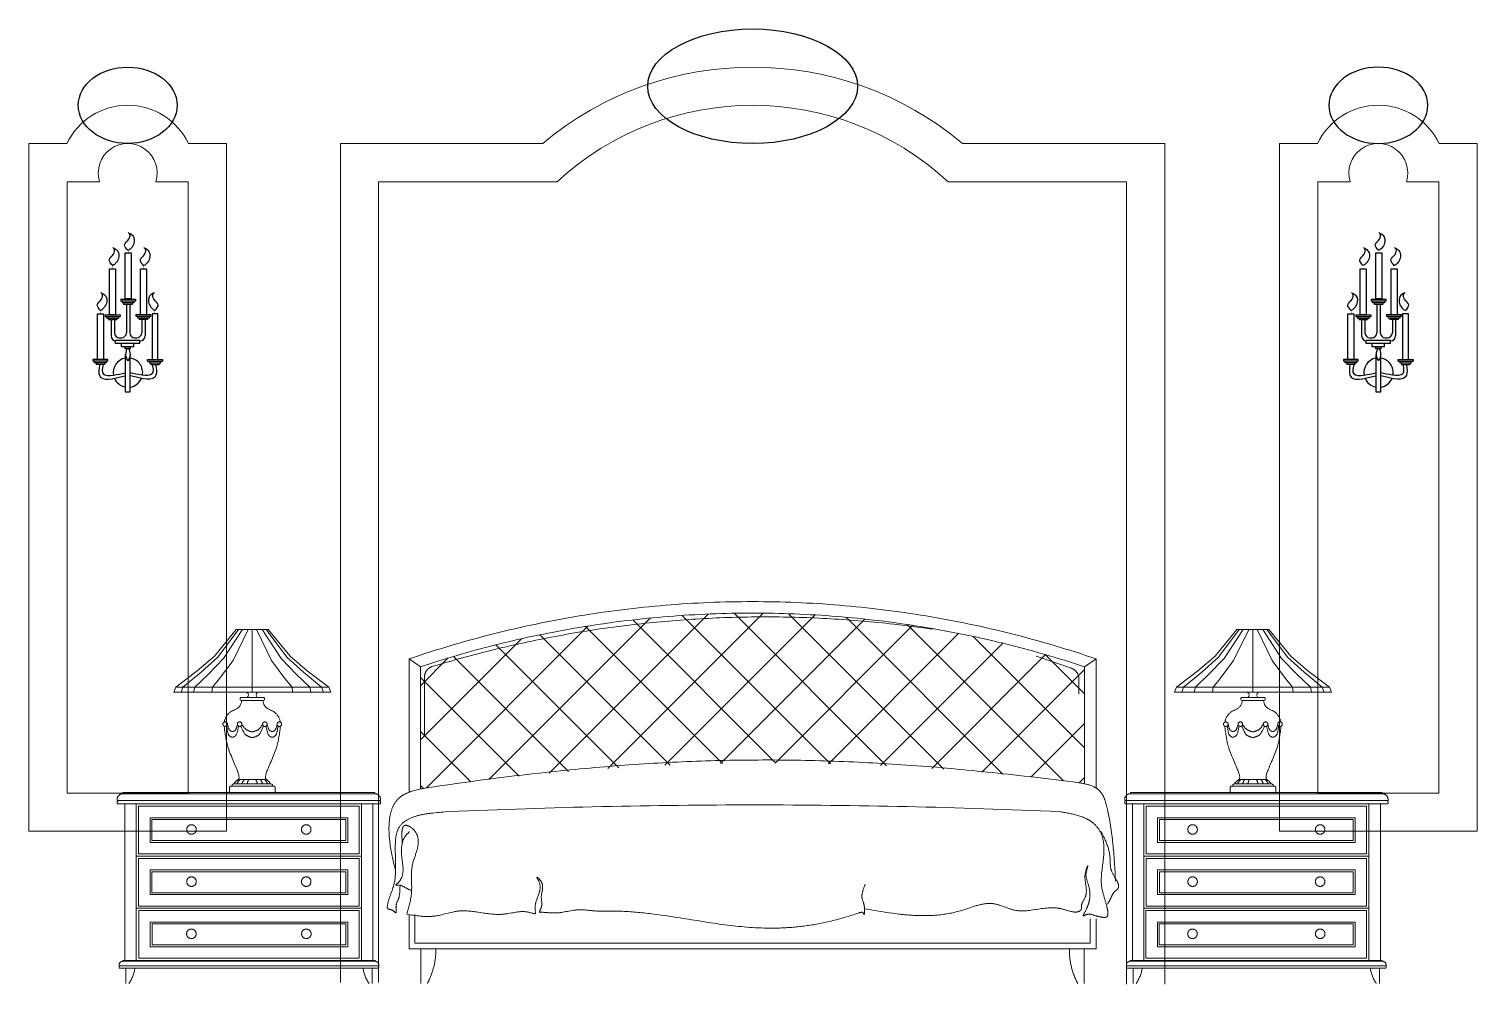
# Model space of a CAD drawing. Header units: millimetres. Extents: x 3162 to 221128, y -144913 to 11496.
# Drawn here: x 33492 to 37287, y -109666 to -107165 of the extents above; entities that cross this region are included whole.
import ezdxf

# ---------------------------------------------------------------- set-up
doc = ezdxf.new("R2010")
doc.units = ezdxf.units.MM
doc.header["$LTSCALE"] = 10
doc.linetypes.add('DASH', pattern=[8.89, 6.35, -2.54])
doc.layers.add('FF-Fixed【固定家具】', color=30, linetype='Continuous', lineweight=0)
doc.layers.add('Fine【细线】', color=250, linetype='Continuous', lineweight=0)
doc.layers.add('WALL_NEW【新建墙体】', color=4, linetype='Continuous')

# ---------------------------------------------------------------- blocks, each defined once
blk = doc.blocks.new('壁灯17')
for p, q in [((34.1, 402.4), (-30.8, 402.4)), ((34.1, 395.2), (-30.8, 395.2)), ((-30.4, 402.6), (-30.4, 395.2)), ((26.9, 388), (-23.6, 388)), ((-23.3, 388), (-23.3, 395.2)), ((19.7, 380.8), (-16.4, 380.8)), ((-16.3, 380.8), (-16.3, 388)), ((-5.6, 380.8), (-5.6, 257)), ((8.9, 380.8), (8.9, 257)), ((19.7, 388), (19.7, 380.8)), ((26.9, 395.2), (26.9, 388)), ((33.6, 402.4), (33.6, 395.5)), ((-97.8, 336.1), (-97.8, 328.9)), ((-97.8, 336.1), (-32.9, 336.1)), ((-97.8, 328.9), (-32.9, 328.9)), ((-90.6, 328.9), (-90.6, 321.7)), ((-90.6, 321.7), (-40.1, 321.7)), ((-83.4, 321.7), (-83.4, 314.5)), ((-47.3, 321.7), (-47.3, 314.5)), ((-40.1, 328.9), (-40.1, 321.7)), ((-32.9, 336.1), (-32.9, 328.9)), ((36.1, 336.4), (36.1, 329)), ((101.1, 336.1), (36.3, 336.1)), ((101.1, 328.9), (36.3, 328.9)), ((93.9, 321.7), (43.5, 321.7)), ((44.1, 321.8), (44.1, 328.4)), ((50.7, 321.7), (50.7, 314.5)), ((86.7, 321.7), (86.7, 314.5)), ((93.9, 328.9), (93.9, 321.7)), ((101.2, 329), (101.2, 336.4)), ((-83.4, 314.5), (-47.3, 314.5)), ((-72.6, 314.5), (-72.6, 243.6)), ((-58.1, 314.5), (-58.1, 257)), ((86.7, 314.5), (50.7, 314.5)), ((61.5, 314.5), (61.5, 257)), ((75.9, 314.5), (75.9, 243.6)), ((-52.5, 209.8), (-52.5, 224.2)), ((52.8, 224.2), (-52.5, 224.2)), ((52.8, 209.8), (-52.5, 209.8)), ((-36.5, 235.4), (-27.2, 235.4)), ((-26.8, 195.4), (-26.8, 209.8)), ((27.1, 195.4), (-26.8, 195.4)), ((27.1, 195.4), (27.1, 209.8)), ((30.5, 235.4), (39.9, 235.4)), ((52.8, 209.8), (52.8, 224.2)), ((-152.4, 140.6), (-152.4, 133.1)), ((-87.3, 140.3), (-152.2, 140.3)), ((-87.3, 133.1), (-152.2, 133.1)), ((-144.4, 126), (-144.4, 132.6)), ((-94.5, 133.1), (-94.5, 125.9)), ((-87.3, 133.1), (-87.3, 140.6)), ((-11.2, 162.1), (-11.2, 0)), ((11.2, 0), (11.2, 159.7)), ((87.3, 133.1), (87.3, 140.6)), ((87.3, 140.3), (152.2, 140.3)), ((87.3, 133.1), (152.2, 133.1)), ((94.5, 133.1), (94.5, 125.9)), ((144.4, 126), (144.4, 132.6)), ((152.4, 140.6), (152.4, 133.1)), ((-94.5, 125.9), (-145, 125.9)), ((-137.8, 125.9), (-137.8, 118.7)), ((-101.7, 118.7), (-137.8, 118.7)), ((-101.7, 125.9), (-101.7, 118.7)), ((94.5, 125.9), (145, 125.9)), ((101.7, 125.9), (101.7, 118.7)), ((101.7, 118.7), (137.8, 118.7)), ((137.8, 125.9), (137.8, 118.7)), ((-11.2, 0), (11.2, 0))]:
    blk.add_line(p, q)
for points in [[(-10.8, 605.5), (15.4, 605.5), (15.4, 405.4), (-10.8, 405.4)], [(-79.1, 535.9), (-52.9, 535.9), (-52.9, 335.7), (-79.1, 335.7)], [(56, 535.9), (82.2, 535.9), (82.2, 335.7), (56, 335.7)], [(-132.4, 340.1), (-106.3, 340.1), (-106.3, 139.9), (-132.4, 139.9)], [(132.4, 340.1), (106.3, 340.1), (106.3, 139.9), (132.4, 139.9)], [(-11.2, 195.4), (11.5, 195.4), (11.5, 187.5), (-11.2, 187.5)]]:
    blk.add_lwpolyline(points, close=True)
at = {"const_width": 1}
for points in [[(3.3, 621.2), (3.3, 605.7)], [(-65, 554.5), (-65, 533)], [(70.2, 552.3), (70.2, 535.2)], [(-118.3, 356.4), (-118.3, 339.4)], [(118.3, 356.4), (118.3, 339.4)]]:
    blk.add_lwpolyline(points, dxfattribs=at)
for centre, radius, start, end in [((-36.5, 257), 21.6, 180, 270), ((-27.2, 257), 21.6, 270, 0), ((30.5, 257), 21.6, 180, 270), ((39.9, 257), 21.6, 270, 0), ((-51, 243.6), 21.6, 180, 270), ((54.3, 243.6), 21.6, 270, 0), ((1.3, 83.5), 64.2, 101.2458, 189.94627), ((1.3, 83.5), 64.2, 349.78661, 81.08054), ((1.3, 83.5), 64.2, 203.16738, 258.7542), ((1.3, 83.5), 64.2, 278.91946, 336.40783)]:
    blk.add_arc(centre, radius, start, end)
at = {"color": 8}
for points in [[(1.9, 616.2), (-13.2, 641.8), (5.4, 666), (8.4, 689.6), (2.4, 695.2)], [(9, 692.6), (24.1, 679.1), (27.1, 647.9), (15, 626.8), (2.9, 617.2)], [(-65.5, 550.3), (-80.6, 576), (-62, 600.1), (-59, 623.7), (-65, 629.3)], [(-58.5, 626.8), (-43.4, 613.2), (-40.4, 582), (-52.5, 560.9), (-64.5, 551.3)], [(70.4, 549.8), (55.3, 575.5), (73.9, 599.6), (76.9, 623.2), (70.9, 628.8)], [(77.4, 626.3), (92.5, 612.7), (95.5, 581.5), (83.4, 560.4), (71.4, 550.8)], [(-118.1, 354), (-133.2, 379.6), (-114.6, 403.8), (-111.6, 427.4), (-117.6, 432.9)], [(-111.1, 430.4), (-96, 416.8), (-92.9, 385.7), (-105, 364.5), (-117.1, 355)], [(111.1, 430.4), (96, 416.8), (92.9, 385.7), (105, 364.5), (117.1, 355)], [(118.1, 354), (133.2, 379.6), (114.6, 403.8), (111.6, 427.4), (117.6, 432.9)]]:
    blk.add_spline(points, degree=3, dxfattribs=at)
for points in [[(-4.5, 187.3), (-8.4, 152.8), (0.5, 135.1)], [(5.4, 187.3), (9.3, 152.8), (0.5, 135.1)]]:
    blk.add_spline(points, degree=3)
for points, knots in [([(-123.6, 116), (-125.5, 99.5), (-132.4, 39.6), (-63.7, 55.3), (-11.2, 69.3)], [0, 0, 0, 0, 43.655382, 159.0052, 159.0052, 159.0052, 159.0052]), ([(-107.3, 117.2), (-110.5, 101.9), (-117.2, 68.5), (-56.8, 71.4), (-26.7, 78.5), (-11.2, 82.5)], [0, 0, 0, 0, 38.666158, 84.028544, 135.473603, 135.473603, 135.473603, 135.473603]), ([(107.3, 117.2), (110.5, 101.9), (117.2, 68.5), (56.8, 71.4), (26.7, 78.5), (11.2, 82.5)], [0, 0, 0, 0, 38.666158, 84.028544, 135.473603, 135.473603, 135.473603, 135.473603]), ([(123.6, 116), (125.5, 99.5), (132.4, 39.6), (63.7, 55.3), (11.2, 69.3)], [0, 0, 0, 0, 43.655382, 159.0052, 159.0052, 159.0052, 159.0052])]:
    blk.add_open_spline(points, degree=3, knots=knots)
blk = doc.blocks.new('海龙工具_2009102515064284')
at = {"linetype": 'DASH', "ltscale": 200}
h = blk.add_hatch(dxfattribs=at)
h.set_pattern_fill('_USER', color=8, scale=100, angle=45, style=0, double=1, pattern_type=0)
h.set_pattern_definition([(45, (80773.96, 41739.4), (-70.71068, 70.71068), []), (135, (80773.96, 41739.4), (-70.71068, -70.71068), [])])
edge = h.paths.add_edge_path()
edge.add_line((772.5, 829.4), (772.5, 509.2))
edge.add_spline(control_points=[(772.5, 509.2), (784.2, 511.6), (1340.1, 593.9), (1947.4, 597.3), (2502.6, 525), (2512.5, 522.8)], knot_values=[257.97492, 257.97492, 257.97492, 257.97492, 290.938498, 1764.014439, 1792.672545, 1792.672545, 1792.672545, 1792.672545], degree=3, periodic=0)
edge.add_line((2512.5, 522.8), (2512.5, 829.4))
edge.add_arc((1642.5, -1791.4), 2761.4, 71.6359, 108.3641)
h.paths.add_polyline_path([(802.3, 829.7), (802.3, 829.7, -0.000007)], flags=16)
at = {"linetype": 'DASH', "ltscale": 84}
for p, q in [((289.5, 927), (373.5, 927)), ((2995.6, 927), (2911.6, 927))]:
    blk.add_line(p, q, dxfattribs=at)
at = {"color": 8, "linetype": 'DASH', "ltscale": 164}
for p, q in [((331.5, 927), (331.5, 763)), ((2953.6, 927), (2953.6, 763))]:
    blk.add_line(p, q, dxfattribs=at)
at = {"linetype": 'DASH', "ltscale": 36.408576}
for p, q in [((772.5, 829.4), (742.5, 850)), ((2512.5, 829.4), (2542.5, 850))]:
    blk.add_line(p, q, dxfattribs=at)
at = {"linetype": 'DASH', "ltscale": 200}
for p, q in [((742.5, 850), (742.5, 500.9)), ((2542.5, 850), (2542.5, 511.8)), ((772.5, 829.4), (772.5, 509.2)), ((2512.5, 829.4), (2512.5, 522.8)), ((125.9, 763), (537.2, 763)), ((3159.2, 763), (2747.9, 763)), ((647.5, 500), (-2.5, 500)), ((2637.6, 500), (3287.6, 500)), ((647.5, 470), (-2.5, 470)), ((-2.5, 470), (-2.5, 60)), ((27.5, 470), (27.5, 60)), ((617.5, 60), (617.5, 470)), ((647.5, 60), (647.5, 470)), ((2617.6, 479), (3307.6, 479)), ((2637.6, 60), (2637.6, 470)), ((2637.6, 470), (3287.6, 470)), ((2667.6, 60), (2667.6, 470)), ((3257.6, 470), (3257.6, 60)), ((3287.6, 470), (3287.6, 60)), ((649.9, 60), (-4.1, 60)), ((649.9, 40), (-4.1, 40)), ((2635.2, 60), (3289.2, 60)), ((2635.2, 40), (3289.2, 40))]:
    blk.add_line(p, q, dxfattribs=at)
at = {"linetype": 'DASH', "ltscale": 97.080276}
blk.add_line((2477.8, 825.5), (2386, 857.2), dxfattribs=at)
at = {"linetype": 'DASH', "ltscale": 150.329556}
blk.add_line((782.5, 801.5), (782.5, 651.2), dxfattribs=at)
at = {"linetype": 'DASH', "ltscale": 39.304329}
blk.add_line((2497.6, 797.3), (2497.6, 758), dxfattribs=at)
at = {"color": 8, "linetype": 'DASH', "ltscale": 200}
for p, q in [((131.2, 776), (531.8, 776)), ((3153.9, 776), (2753.2, 776)), ((652.5, 497), (-7.5, 497)), ((2632.6, 497), (3292.6, 497)), ((667.5, 479), (-22.5, 479)), ((663.2, 46), (-17.5, 46)), ((653.2, 58), (-7.5, 58)), ((2621.9, 46), (3302.6, 46)), ((2631.9, 58), (3292.6, 58))]:
    blk.add_line(p, q, dxfattribs=at)
at = {"color": 8, "linetype": 'DASH', "ltscale": 13.826573}
for p, q in [((149.9, 776), (145.1, 763)), ((513.2, 776), (517.9, 763)), ((2771.9, 776), (2767.2, 763)), ((3135.2, 776), (3139.9, 763))]:
    blk.add_line(p, q, dxfattribs=at)
at = {"color": 8, "linetype": 'DASH', "ltscale": 13.360349}
for p, q in [((180.8, 776), (177.7, 763)), ((482.3, 776), (485.3, 763)), ((2802.8, 776), (2799.7, 763)), ((3104.3, 776), (3107.4, 763))]:
    blk.add_line(p, q, dxfattribs=at)
at = {"color": 8, "linetype": 'DASH', "ltscale": 13.116446}
for p, q in [((227.5, 776), (225.8, 763)), ((435.6, 776), (437.3, 763)), ((2849.5, 776), (2847.8, 763)), ((3057.6, 776), (3059.3, 763))]:
    blk.add_line(p, q, dxfattribs=at)
at = {"linetype": 'DASH', "ltscale": 60}
for p, q in [((301.5, 749), (361.5, 749)), ((2983.6, 749), (2923.6, 749))]:
    blk.add_line(p, q, dxfattribs=at)
at = {"linetype": 'DASH', "ltscale": 58}
for p, q in [((302.5, 741), (360.5, 741)), ((2982.6, 741), (2924.6, 741))]:
    blk.add_line(p, q, dxfattribs=at)
at = {"color": 8, "linetype": 'DASH', "ltscale": 73.39004}
for p, q in [((294.8, 534), (368.2, 534)), ((2990.2, 534), (2916.9, 534))]:
    blk.add_line(p, q, dxfattribs=at)
at = {"linetype": 'DASH', "ltscale": 2}
for p, q in [((-7.5, 499), (-7.5, 497)), ((276.5, 517), (278.5, 517)), ((386.5, 517), (384.5, 517)), ((652.5, 499), (652.5, 497)), ((2632.6, 499), (2632.6, 497)), ((2898.6, 517), (2900.6, 517)), ((3008.6, 517), (3006.6, 517)), ((3292.6, 499), (3292.6, 497)), ((-17.5, 46), (-17.5, 48)), ((663.2, 46), (663.2, 48)), ((2621.9, 46), (2621.9, 48)), ((3302.6, 46), (3302.6, 48))]:
    blk.add_line(p, q, dxfattribs=at)
at = {"linetype": 'DASH', "ltscale": 4}
for p, q in [((-6.5, 500), (-2.5, 500)), ((651.5, 500), (647.5, 500)), ((2633.6, 500), (2637.6, 500)), ((3291.6, 500), (3287.6, 500)), ((-22.5, 472), (-22.5, 476)), ((667.5, 472), (667.5, 476)), ((2617.6, 472), (2617.6, 476)), ((3307.6, 472), (3307.6, 476))]:
    blk.add_line(p, q, dxfattribs=at)
at = {"linetype": 'DASH', "ltscale": 12}
for p, q in [((271.5, 500), (271.5, 512)), ((391.5, 500), (391.5, 512)), ((2893.6, 500), (2893.6, 512)), ((3013.6, 500), (3013.6, 512)), ((-16.1, 40), (-4.1, 40)), ((661.9, 40), (649.9, 40)), ((2623.2, 40), (2635.2, 40)), ((3301.2, 40), (3289.2, 40))]:
    blk.add_line(p, q, dxfattribs=at)
at = {"linetype": 'DASH', "ltscale": 120}
for p, q in [((271.5, 500), (391.5, 500)), ((3013.6, 500), (2893.6, 500))]:
    blk.add_line(p, q, dxfattribs=at)
at = {"color": 8, "linetype": 'DASH', "ltscale": 106}
for p, q in [((278.5, 517), (384.5, 517)), ((3006.6, 517), (2900.6, 517))]:
    blk.add_line(p, q, dxfattribs=at)
at = {"color": 8, "linetype": 'DASH', "ltscale": 96}
for p, q in [((283.5, 523), (379.5, 523)), ((3001.6, 523), (2905.6, 523))]:
    blk.add_line(p, q, dxfattribs=at)
at = {"linetype": 'DASH', "ltscale": 3}
for p, q in [((-22.5, 479), (-22.5, 482)), ((667.5, 479), (667.5, 482)), ((2617.6, 479), (2617.6, 482)), ((3307.6, 479), (3307.6, 482))]:
    blk.add_line(p, q, dxfattribs=at)
at = {"linetype": 'DASH', "ltscale": 18}
for p, q in [((-20.5, 470), (-2.5, 470)), ((665.5, 470), (647.5, 470)), ((2619.6, 470), (2637.6, 470)), ((3305.6, 470), (3287.6, 470))]:
    blk.add_line(p, q, dxfattribs=at)
at = {"linetype": 'DASH', "ltscale": 2.666667}
for p, q in [((-17.5, 41.3), (-17.5, 44)), ((-6.8, 60), (-4.1, 60)), ((652.5, 60), (649.9, 60)), ((663.2, 41.3), (663.2, 44)), ((2621.9, 41.3), (2621.9, 44)), ((2632.6, 60), (2635.2, 60)), ((3291.9, 60), (3289.2, 60)), ((3302.6, 41.3), (3302.6, 44))]:
    blk.add_line(p, q, dxfattribs=at)
at = {"linetype": 'DASH', "ltscale": 1.333333}
for p, q in [((-7.5, 59.3), (-7.5, 58)), ((653.2, 59.3), (653.2, 58)), ((2631.9, 59.3), (2631.9, 58)), ((3292.6, 59.3), (3292.6, 58))]:
    blk.add_line(p, q, dxfattribs=at)
at = {"color": 8, "linetype": 'DASH', "ltscale": 80}
blk.add_line((2927.6, 60), (2847.6, 60), dxfattribs=at)
at = {"linetype": 'DASH', "ltscale": 200}
for points in [[(289.5, 927), (232.5, 857), (187.5, 819), (131.2, 776), (125.9, 763)], [(373.5, 927), (430.5, 857), (475.5, 819), (531.8, 776), (537.2, 763)], [(2911.6, 927), (2854.6, 857), (2809.6, 819), (2753.2, 776), (2747.9, 763)], [(2995.6, 927), (3052.6, 857), (3097.6, 819), (3153.9, 776), (3159.2, 763)], [(2542.5, 169.4), (2542.5, 90.2), (742.5, 90.2), (742.5, 180.3)]]:
    blk.add_lwpolyline(points, dxfattribs=at)
at = {"color": 8, "linetype": 'DASH', "ltscale": 200}
for points in [[(295.5, 927), (241.2, 854.9), (197.6, 815.3), (149.9, 776)], [(367.5, 927), (421.9, 854.9), (465.5, 815.3), (513.2, 776)], [(2917.6, 927), (2863.2, 854.9), (2819.6, 815.3), (2771.9, 776)], [(2989.6, 927), (3043.9, 854.9), (3087.5, 815.3), (3135.2, 776)], [(27.5, 333.3), (617.5, 333.3)], [(3257.6, 333.3), (2667.6, 333.3)], [(27.5, 196.7), (617.5, 196.7)], [(3257.6, 196.7), (2667.6, 196.7)], [(2527.5, 169.4), (2527.5, 105.2), (757.5, 105.2), (757.5, 180.3)]]:
    blk.add_lwpolyline(points, dxfattribs=at)
at = {"color": 8, "linetype": 'DASH', "ltscale": 196.938968}
for points in [[(305.5, 927), (256.2, 851.4), (215.5, 808.8), (180.8, 776)], [(357.5, 927), (406.8, 851.4), (447.6, 808.8), (482.3, 776)], [(2927.6, 927), (2878.3, 851.4), (2837.5, 808.8), (2802.8, 776)], [(2979.6, 927), (3028.8, 851.4), (3069.6, 808.8), (3104.3, 776)]]:
    blk.add_lwpolyline(points, dxfattribs=at)
at = {"color": 8, "linetype": 'DASH', "ltscale": 178.295998}
for points in [[(320.5, 927), (281.1, 845.8), (246, 798.5), (227.5, 776)], [(342.5, 927), (382, 845.8), (417.1, 798.5), (435.6, 776)], [(2942.6, 927), (2903.1, 845.8), (2868, 798.5), (2849.5, 776)], [(2964.6, 927), (3004, 845.8), (3039.1, 798.5), (3057.6, 776)]]:
    blk.add_lwpolyline(points, dxfattribs=at)
at = {"linetype": 'DASH', "ltscale": 15.719362}
for points in [[(318.5, 763), (318.5, 761), (320.5, 759), (321.5, 756), (320.5, 752), (318.5, 749)], [(344.5, 763), (344.5, 761), (342.5, 759), (341.5, 756), (342.5, 752), (344.5, 749)], [(2940.6, 763), (2940.6, 761), (2942.6, 759), (2943.6, 756), (2942.6, 752), (2940.6, 749)], [(2966.6, 763), (2966.6, 761), (2964.6, 759), (2963.6, 756), (2964.6, 752), (2966.6, 749)]]:
    blk.add_lwpolyline(points, dxfattribs=at)
at = {"linetype": 'DASH', "ltscale": 76.548066}
for points in [[(304, 741), (303.3, 737.8), (302.1, 733.8), (301, 730.6), (299.7, 728.1), (298.5, 726.1), (297.2, 724.6), (295.9, 723.3), (294.5, 722.1), (293, 721), (291.5, 720.1), (290, 719.2), (288.4, 718.3), (286.8, 717.5), (285.3, 716.8), (283.7, 716), (282.1, 715.2), (280.6, 714.5), (279.1, 713.7), (277.6, 712.9), (276.2, 712), (274.7, 711.1), (273.4, 710.2), (272, 709.2), (270.7, 708.1), (269.5, 706.9), (268.3, 705.7), (267.2, 704.4), (266.1, 703), (265.1, 701.6), (264.1, 700.2), (263.2, 698.7), (262.4, 697.2), (261.6, 695.6), (260.9, 694), (260.2, 692.4), (259.6, 690.8), (259.1, 689.2), (258.7, 687.5), (258.4, 685.8), (258.2, 684.5)], [(359.1, 741), (359.8, 737.8), (360.9, 733.8), (362.1, 730.6), (363.3, 728.1), (364.6, 726.1), (365.9, 724.6), (367.2, 723.3), (368.6, 722.1), (370.1, 721), (371.6, 720.1), (373.1, 719.2), (374.7, 718.3), (376.2, 717.5), (377.8, 716.8), (379.4, 716), (380.9, 715.2), (382.5, 714.5), (384, 713.7), (385.5, 712.9), (386.9, 712), (388.3, 711.1), (389.7, 710.2), (391, 709.2), (392.3, 708.1), (393.6, 706.9), (394.8, 705.7), (395.9, 704.4), (397, 703), (398, 701.6), (399, 700.2), (399.9, 698.7), (400.7, 697.2), (401.5, 695.6), (402.2, 694), (402.8, 692.4), (403.4, 690.8), (403.9, 689.2), (404.4, 687.5), (404.7, 685.8), (404.9, 684.5)], [(2926, 741), (2925.3, 737.8), (2924.1, 733.8), (2923, 730.6), (2921.8, 728.1), (2920.5, 726.1), (2919.2, 724.6), (2917.9, 723.3), (2916.5, 722.1), (2915, 721), (2913.5, 720.1), (2912, 719.2), (2910.4, 718.3), (2908.9, 717.5), (2907.3, 716.8), (2905.7, 716), (2904.2, 715.2), (2902.6, 714.5), (2901.1, 713.7), (2899.6, 712.9), (2898.2, 712), (2896.8, 711.1), (2895.4, 710.2), (2894.1, 709.2), (2892.8, 708.1), (2891.5, 706.9), (2890.3, 705.7), (2889.2, 704.4), (2888.1, 703), (2887.1, 701.6), (2886.1, 700.2), (2885.2, 698.7), (2884.4, 697.2), (2883.6, 695.6), (2882.9, 694), (2882.2, 692.4), (2881.7, 690.8), (2881.2, 689.2), (2880.7, 687.5), (2880.4, 685.8), (2880.2, 684.5)], [(2981.1, 741), (2981.8, 737.8), (2983, 733.8), (2984.1, 730.6), (2985.3, 728.1), (2986.6, 726.1), (2987.9, 724.6), (2989.2, 723.3), (2990.6, 722.1), (2992.1, 721), (2993.6, 720.1), (2995.1, 719.2), (2996.7, 718.3), (2998.2, 717.5), (2999.8, 716.8), (3001.4, 716), (3002.9, 715.2), (3004.5, 714.5), (3006, 713.7), (3007.5, 712.9), (3008.9, 712), (3010.3, 711.1), (3011.7, 710.2), (3013.1, 709.2), (3014.3, 708.1), (3015.6, 706.9), (3016.8, 705.7), (3017.9, 704.4), (3019, 703), (3020, 701.6), (3021, 700.2), (3021.9, 698.7), (3022.7, 697.2), (3023.5, 695.6), (3024.2, 694), (3024.9, 692.4), (3025.4, 690.8), (3025.9, 689.2), (3026.4, 687.5), (3026.7, 685.8), (3026.9, 684.5)]]:
    blk.add_lwpolyline(points, dxfattribs=at)
at = {"linetype": 'DASH', "ltscale": 10.300563}
for points in [[(302.5, 741), (300.5, 742), (299.5, 744), (299.5, 747), (301.5, 749)], [(360.5, 741), (362.5, 742), (363.5, 744), (363.5, 747), (361.5, 749)], [(2924.6, 741), (2922.6, 742), (2921.6, 744), (2921.6, 747), (2923.6, 749)], [(2982.6, 741), (2984.6, 742), (2985.6, 744), (2985.6, 747), (2983.6, 749)]]:
    blk.add_lwpolyline(points, dxfattribs=at)
at = {"linetype": 'DASH', "ltscale": 162.345568}
for points in [[(258, 673.6), (258.1, 671.7), (258.4, 669), (258.7, 666), (259.1, 662.8), (259.6, 659.3), (260.1, 655.8), (260.7, 652.2), (261.3, 648.5), (261.9, 644.9), (262.5, 641.3), (263.2, 637.9), (263.8, 634.5), (264.5, 631.2), (265.3, 627.8), (266.2, 624.3), (267.2, 620.8), (268.4, 617), (269.7, 613), (271.2, 608.7), (272.9, 604.3), (274.8, 599.7), (276.7, 595), (278.6, 590.2), (280.6, 585.6), (282.5, 581), (284.4, 576.7), (286.1, 572.5), (287.8, 568.7), (289.3, 565), (290.7, 561.6), (291.9, 558.5), (293.1, 555.6), (294, 552.9), (294.9, 550.5), (295.5, 548.3), (296.1, 546.3), (296.5, 544.5), (296.7, 542.9), (296.9, 541.5), (296.9, 540.2), (296.8, 539), (296.7, 538), (296.5, 537), (296.2, 536.2), (295.8, 535.4), (295.4, 534.7), (294.8, 534), (294.3, 533.4), (293.6, 532.9), (293, 532.3), (292.2, 531.8), (291.4, 531.3), (290.4, 530.6), (289.4, 529.8), (288.2, 528.7), (286.8, 527.2), (285.3, 525.4), (283.5, 523)], [(405.1, 673.6), (405, 671.7), (404.7, 669), (404.4, 666), (403.9, 662.8), (403.5, 659.3), (402.9, 655.8), (402.4, 652.2), (401.8, 648.5), (401.2, 644.9), (400.5, 641.3), (399.9, 637.9), (399.3, 634.5), (398.5, 631.2), (397.8, 627.8), (396.9, 624.3), (395.9, 620.8), (394.7, 617), (393.4, 613), (391.8, 608.7), (390.1, 604.3), (388.3, 599.7), (386.4, 595), (384.5, 590.2), (382.5, 585.6), (380.6, 581), (378.7, 576.7), (376.9, 572.5), (375.3, 568.7), (373.8, 565), (372.4, 561.6), (371.1, 558.5), (370, 555.6), (369, 552.9), (368.2, 550.5), (367.5, 548.3), (367, 546.3), (366.6, 544.5), (366.3, 542.9), (366.2, 541.5), (366.2, 540.2), (366.2, 539), (366.4, 538), (366.6, 537), (366.9, 536.2), (367.3, 535.4), (367.7, 534.7), (368.2, 534), (368.8, 533.4), (369.4, 532.9), (370.1, 532.3), (370.9, 531.8), (371.7, 531.3), (372.6, 530.6), (373.7, 529.8), (374.9, 528.7), (376.2, 527.2), (377.8, 525.4), (379.5, 523)], [(2880, 673.6), (2880.1, 671.7), (2880.4, 669), (2880.7, 666), (2881.2, 662.8), (2881.6, 659.3), (2882.2, 655.8), (2882.7, 652.2), (2883.3, 648.5), (2883.9, 644.9), (2884.6, 641.3), (2885.2, 637.9), (2885.8, 634.5), (2886.5, 631.2), (2887.3, 627.8), (2888.2, 624.3), (2889.2, 620.8), (2890.4, 617), (2891.7, 613), (2893.3, 608.7), (2895, 604.3), (2896.8, 599.7), (2898.7, 595), (2900.6, 590.2), (2902.6, 585.6), (2904.5, 581), (2906.4, 576.7), (2908.1, 572.5), (2909.8, 568.7), (2911.3, 565), (2912.7, 561.6), (2914, 558.5), (2915.1, 555.6), (2916.1, 552.9), (2916.9, 550.5), (2917.6, 548.3), (2918.1, 546.3), (2918.5, 544.5), (2918.7, 542.9), (2918.9, 541.5), (2918.9, 540.2), (2918.9, 539), (2918.7, 538), (2918.5, 537), (2918.2, 536.2), (2917.8, 535.4), (2917.4, 534.7), (2916.9, 534), (2916.3, 533.4), (2915.7, 532.9), (2915, 532.3), (2914.2, 531.8), (2913.4, 531.3), (2912.5, 530.6), (2911.4, 529.8), (2910.2, 528.7), (2908.9, 527.2), (2907.3, 525.4), (2905.6, 523)], [(3027.1, 673.6), (3027, 671.7), (3026.7, 669), (3026.4, 666), (3026, 662.8), (3025.5, 659.3), (3025, 655.8), (3024.4, 652.2), (3023.8, 648.5), (3023.2, 644.9), (3022.6, 641.3), (3021.9, 637.9), (3021.3, 634.5), (3020.6, 631.2), (3019.8, 627.8), (3018.9, 624.3), (3017.9, 620.8), (3016.7, 617), (3015.4, 613), (3013.9, 608.7), (3012.2, 604.3), (3010.3, 599.7), (3008.4, 595), (3006.5, 590.2), (3004.5, 585.6), (3002.6, 581), (3000.7, 576.7), (2999, 572.5), (2997.3, 568.7), (2995.8, 565), (2994.4, 561.6), (2993.1, 558.5), (2992, 555.6), (2991, 552.9), (2990.2, 550.5), (2989.5, 548.3), (2989, 546.3), (2988.6, 544.5), (2988.4, 542.9), (2988.2, 541.5), (2988.2, 540.2), (2988.2, 539), (2988.4, 538), (2988.6, 537), (2988.9, 536.2), (2989.3, 535.4), (2989.7, 534.7), (2990.2, 534), (2990.8, 533.4), (2991.4, 532.9), (2992.1, 532.3), (2992.9, 531.8), (2993.7, 531.3), (2994.6, 530.6), (2995.7, 529.8), (2996.9, 528.7), (2998.2, 527.2), (2999.8, 525.4), (3001.6, 523)]]:
    blk.add_lwpolyline(points, dxfattribs=at)
at = {"color": 8, "linetype": 'DASH', "ltscale": 72.059582}
for points in [[(295.4, 673.9), (294.7, 670.2), (293.3, 663.1), (292.1, 658.2), (291.1, 654.8), (290.3, 652.7), (289.6, 651.5), (289, 650.8), (288.5, 650.1), (288, 649.6), (287.5, 649.1), (287.1, 648.6), (286.7, 648.2), (286.4, 647.9), (286, 647.6), (285.7, 647.3), (285.4, 647.1), (285.1, 646.9), (284.8, 646.7), (284.5, 646.5), (284.2, 646.4), (283.9, 646.2), (283.6, 646), (283.2, 645.8), (282.8, 645.6), (282.4, 645.4), (282, 645.2), (281.5, 645.1), (281, 644.9), (280.5, 644.8), (280, 644.7), (279.5, 644.7), (279, 644.7), (278.5, 644.8), (278.1, 644.9), (277.6, 645.1), (277.1, 645.2), (276.7, 645.4), (276.3, 645.6), (275.9, 645.8), (275.5, 646), (275.2, 646.2), (274.8, 646.4), (274.5, 646.5), (274.2, 646.7), (273.8, 647), (273.5, 647.2), (273, 647.5), (272.6, 647.8), (272.1, 648.2), (271.6, 648.7), (271, 649.2), (270.5, 649.7), (269.9, 650.4), (269.4, 651.1), (268.9, 651.8), (268.4, 652.8), (267.9, 654.2), (267.3, 656.5), (266.6, 660.1), (265.7, 665.4), (264.6, 672.8), (264.4, 674.4)], [(367.7, 673.9), (368.3, 670.2), (369.8, 663.1), (371, 658.2), (372, 654.8), (372.8, 652.7), (373.4, 651.5), (374, 650.8), (374.6, 650.1), (375.1, 649.6), (375.5, 649.1), (376, 648.6), (376.3, 648.2), (376.7, 647.9), (377, 647.6), (377.4, 647.3), (377.7, 647.1), (378, 646.9), (378.3, 646.7), (378.6, 646.5), (378.9, 646.4), (379.2, 646.2), (379.5, 646), (379.9, 645.8), (380.3, 645.6), (380.7, 645.4), (381.1, 645.2), (381.6, 645.1), (382.1, 644.9), (382.5, 644.8), (383, 644.7), (383.5, 644.7), (384, 644.7), (384.5, 644.8), (385, 644.9), (385.5, 645.1), (386, 645.2), (386.4, 645.4), (386.8, 645.6), (387.2, 645.8), (387.6, 646), (387.9, 646.2), (388.2, 646.4), (388.6, 646.5), (388.9, 646.7), (389.2, 647), (389.6, 647.2), (390, 647.5), (390.5, 647.8), (391, 648.2), (391.5, 648.7), (392.1, 649.2), (392.6, 649.7), (393.2, 650.4), (393.7, 651.1), (394.2, 651.8), (394.7, 652.8), (395.2, 654.2), (395.8, 656.5), (396.5, 660.1), (397.4, 665.4), (398.4, 672.8), (398.7, 674.4)], [(2917.4, 673.9), (2916.7, 670.2), (2915.3, 663.1), (2914.1, 658.2), (2913.1, 654.8), (2912.3, 652.7), (2911.6, 651.5), (2911.1, 650.8), (2910.5, 650.1), (2910, 649.6), (2909.6, 649.1), (2909.1, 648.6), (2908.7, 648.2), (2908.4, 647.9), (2908, 647.6), (2907.7, 647.3), (2907.4, 647.1), (2907.1, 646.9), (2906.8, 646.7), (2906.5, 646.5), (2906.2, 646.4), (2905.9, 646.2), (2905.6, 646), (2905.2, 645.8), (2904.8, 645.6), (2904.4, 645.4), (2904, 645.2), (2903.5, 645.1), (2903, 644.9), (2902.5, 644.8), (2902.1, 644.7), (2901.6, 644.7), (2901.1, 644.7), (2900.6, 644.8), (2900.1, 644.9), (2899.6, 645.1), (2899.1, 645.2), (2898.7, 645.4), (2898.3, 645.6), (2897.9, 645.8), (2897.5, 646), (2897.2, 646.2), (2896.9, 646.4), (2896.5, 646.5), (2896.2, 646.7), (2895.8, 647), (2895.5, 647.2), (2895.1, 647.5), (2894.6, 647.8), (2894.1, 648.2), (2893.6, 648.7), (2893, 649.2), (2892.5, 649.7), (2891.9, 650.4), (2891.4, 651.1), (2890.9, 651.8), (2890.4, 652.8), (2889.9, 654.2), (2889.3, 656.5), (2888.6, 660.1), (2887.7, 665.4), (2886.6, 672.8), (2886.4, 674.4)], [(2989.7, 673.9), (2990.4, 670.2), (2991.8, 663.1), (2993, 658.2), (2994, 654.8), (2994.8, 652.7), (2995.5, 651.5), (2996.1, 650.8), (2996.6, 650.1), (2997.1, 649.6), (2997.5, 649.1), (2998, 648.6), (2998.4, 648.2), (2998.7, 647.9), (2999.1, 647.6), (2999.4, 647.3), (2999.7, 647.1), (3000, 646.9), (3000.3, 646.7), (3000.6, 646.5), (3000.9, 646.4), (3001.2, 646.2), (3001.5, 646), (3001.9, 645.8), (3002.3, 645.6), (3002.7, 645.4), (3003.1, 645.2), (3003.6, 645.1), (3004.1, 644.9), (3004.6, 644.8), (3005.1, 644.7), (3005.6, 644.7), (3006.1, 644.7), (3006.5, 644.8), (3007, 644.9), (3007.5, 645.1), (3008, 645.2), (3008.4, 645.4), (3008.8, 645.6), (3009.2, 645.8), (3009.6, 646), (3009.9, 646.2), (3010.2, 646.4), (3010.6, 646.5), (3010.9, 646.7), (3011.3, 647), (3011.6, 647.2), (3012.1, 647.5), (3012.5, 647.8), (3013, 648.2), (3013.5, 648.7), (3014.1, 649.2), (3014.6, 649.7), (3015.2, 650.4), (3015.7, 651.1), (3016.2, 651.8), (3016.7, 652.8), (3017.2, 654.2), (3017.8, 656.5), (3018.5, 660.1), (3019.4, 665.4), (3020.5, 672.8), (3020.7, 674.4)]]:
    blk.add_lwpolyline(points, dxfattribs=at)
at = {"color": 8, "linetype": 'DASH', "ltscale": 50.304884}
for points in [[(292.5, 679), (291.8, 675.9), (291.2, 673.4), (290.7, 671.3), (290.2, 669.7), (289.7, 668.3), (289.3, 667.3), (288.9, 666.5), (288.5, 665.8), (288.2, 665.1), (287.8, 664.6), (287.4, 664.1), (287.1, 663.6), (286.7, 663.2), (286.4, 662.9), (286, 662.6), (285.7, 662.3), (285.4, 662.1), (285.1, 661.9), (284.8, 661.7), (284.5, 661.5), (284.2, 661.4), (283.9, 661.2), (283.6, 661), (283.2, 660.8), (282.8, 660.6), (282.4, 660.4), (282, 660.2), (281.5, 660.1), (281, 659.9), (280.5, 659.8), (280, 659.7), (279.5, 659.7), (279, 659.7), (278.5, 659.8), (278.1, 659.9), (277.6, 660.1), (277.1, 660.2), (276.7, 660.4), (276.3, 660.6), (275.9, 660.8), (275.5, 661), (275.2, 661.2), (274.9, 661.4), (274.6, 661.5), (274.3, 661.7), (274, 661.9), (273.7, 662.1), (273.4, 662.3), (273, 662.6), (272.7, 662.9), (272.4, 663.2), (272, 663.6), (271.7, 664.1), (271.3, 664.6), (270.9, 665.1), (270.5, 665.8), (270.2, 666.5), (269.8, 667.3), (269.4, 668.3), (268.9, 669.7), (268.4, 671.3), (267.9, 673.4), (267.2, 675.9), (266.5, 679)], [(370.5, 679), (371.2, 675.9), (371.9, 673.4), (372.4, 671.3), (372.9, 669.7), (373.4, 668.3), (373.8, 667.3), (374.2, 666.5), (374.5, 665.8), (374.9, 665.1), (375.3, 664.6), (375.7, 664.1), (376, 663.6), (376.4, 663.2), (376.7, 662.9), (377, 662.6), (377.4, 662.3), (377.7, 662.1), (378, 661.9), (378.3, 661.7), (378.6, 661.5), (378.9, 661.4), (379.2, 661.2), (379.5, 661), (379.9, 660.8), (380.3, 660.6), (380.7, 660.4), (381.1, 660.2), (381.6, 660.1), (382.1, 659.9), (382.5, 659.8), (383, 659.7), (383.5, 659.7), (384, 659.7), (384.5, 659.8), (385, 659.9), (385.5, 660.1), (386, 660.2), (386.4, 660.4), (386.8, 660.6), (387.2, 660.8), (387.6, 661), (387.9, 661.2), (388.2, 661.4), (388.5, 661.5), (388.8, 661.7), (389.1, 661.9), (389.4, 662.1), (389.7, 662.3), (390, 662.6), (390.4, 662.9), (390.7, 663.2), (391.1, 663.6), (391.4, 664.1), (391.8, 664.6), (392.2, 665.1), (392.5, 665.8), (392.9, 666.5), (393.3, 667.3), (393.7, 668.3), (394.2, 669.7), (394.7, 671.3), (395.2, 673.4), (395.8, 675.9), (396.5, 679)], [(2914.6, 679), (2913.8, 675.9), (2913.2, 673.4), (2912.7, 671.3), (2912.2, 669.7), (2911.7, 668.3), (2911.3, 667.3), (2910.9, 666.5), (2910.6, 665.8), (2910.2, 665.1), (2909.8, 664.6), (2909.4, 664.1), (2909.1, 663.6), (2908.7, 663.2), (2908.4, 662.9), (2908, 662.6), (2907.7, 662.3), (2907.4, 662.1), (2907.1, 661.9), (2906.8, 661.7), (2906.5, 661.5), (2906.2, 661.4), (2905.9, 661.2), (2905.6, 661), (2905.2, 660.8), (2904.8, 660.6), (2904.4, 660.4), (2904, 660.2), (2903.5, 660.1), (2903, 659.9), (2902.5, 659.8), (2902.1, 659.7), (2901.6, 659.7), (2901.1, 659.7), (2900.6, 659.8), (2900.1, 659.9), (2899.6, 660.1), (2899.1, 660.2), (2898.7, 660.4), (2898.3, 660.6), (2897.9, 660.8), (2897.5, 661), (2897.2, 661.2), (2896.9, 661.4), (2896.6, 661.5), (2896.3, 661.7), (2896, 661.9), (2895.7, 662.1), (2895.4, 662.3), (2895.1, 662.6), (2894.7, 662.9), (2894.4, 663.2), (2894, 663.6), (2893.7, 664.1), (2893.3, 664.6), (2892.9, 665.1), (2892.6, 665.8), (2892.2, 666.5), (2891.8, 667.3), (2891.4, 668.3), (2890.9, 669.7), (2890.4, 671.3), (2889.9, 673.4), (2889.3, 675.9), (2888.6, 679)], [(2992.6, 679), (2993.3, 675.9), (2993.9, 673.4), (2994.4, 671.3), (2994.9, 669.7), (2995.4, 668.3), (2995.8, 667.3), (2996.2, 666.5), (2996.6, 665.8), (2996.9, 665.1), (2997.3, 664.6), (2997.7, 664.1), (2998, 663.6), (2998.4, 663.2), (2998.7, 662.9), (2999.1, 662.6), (2999.4, 662.3), (2999.7, 662.1), (3000, 661.9), (3000.3, 661.7), (3000.6, 661.5), (3000.9, 661.4), (3001.2, 661.2), (3001.5, 661), (3001.9, 660.8), (3002.3, 660.6), (3002.7, 660.4), (3003.1, 660.2), (3003.6, 660.1), (3004.1, 659.9), (3004.6, 659.8), (3005.1, 659.7), (3005.6, 659.7), (3006.1, 659.7), (3006.5, 659.8), (3007, 659.9), (3007.5, 660.1), (3008, 660.2), (3008.4, 660.4), (3008.8, 660.6), (3009.2, 660.8), (3009.6, 661), (3009.9, 661.2), (3010.2, 661.4), (3010.5, 661.5), (3010.8, 661.7), (3011.1, 661.9), (3011.4, 662.1), (3011.7, 662.3), (3012, 662.6), (3012.4, 662.9), (3012.7, 663.2), (3013.1, 663.6), (3013.4, 664.1), (3013.8, 664.6), (3014.2, 665.1), (3014.6, 665.8), (3014.9, 666.5), (3015.3, 667.3), (3015.7, 668.3), (3016.2, 669.7), (3016.7, 671.3), (3017.2, 673.4), (3017.8, 675.9), (3018.6, 679)]]:
    blk.add_lwpolyline(points, dxfattribs=at)
at = {"color": 8, "linetype": 'DASH', "ltscale": 90.409356}
for points in [[(301.4, 673.7), (303.2, 669.8), (306.5, 662.9), (309.1, 658), (311, 654.8), (312.4, 652.7), (313.5, 651.5), (314.5, 650.8), (315.4, 650.1), (316.3, 649.6), (317.1, 649.1), (318, 648.6), (318.9, 648.2), (319.9, 647.8), (320.8, 647.4), (321.7, 647), (322.6, 646.6), (323.6, 646.3), (324.5, 645.9), (325.4, 645.6), (326.3, 645.2), (327.1, 645), (327.9, 644.7), (328.5, 644.5), (329.1, 644.3), (329.6, 644.2), (330, 644.1), (330.4, 644.1), (330.7, 644), (331, 644), (331.3, 644), (331.5, 644), (331.8, 644), (332.1, 644), (332.3, 644), (332.7, 644.1), (333, 644.1), (333.5, 644.2), (334, 644.3), (334.5, 644.5), (335.2, 644.7), (336, 645), (336.8, 645.2), (337.6, 645.6), (338.5, 645.9), (339.5, 646.3), (340.4, 646.6), (341.4, 647), (342.3, 647.4), (343.2, 647.8), (344.1, 648.2), (345, 648.6), (345.9, 649.1), (346.8, 649.6), (347.7, 650.1), (348.6, 650.8), (349.6, 651.5), (350.7, 652.9), (352.2, 655.4), (354.2, 659.5), (357, 665.8), (360.6, 674.5)], [(2983.7, 673.7), (2981.9, 669.8), (2978.5, 662.9), (2976, 658), (2974.1, 654.8), (2972.7, 652.7), (2971.6, 651.5), (2970.6, 650.8), (2969.7, 650.1), (2968.8, 649.6), (2967.9, 649.1), (2967, 648.6), (2966.1, 648.2), (2965.2, 647.8), (2964.3, 647.4), (2963.4, 647), (2962.4, 646.6), (2961.5, 646.3), (2960.6, 645.9), (2959.7, 645.6), (2958.8, 645.2), (2958, 645), (2957.2, 644.7), (2956.6, 644.5), (2956, 644.3), (2955.5, 644.2), (2955, 644.1), (2954.7, 644.1), (2954.4, 644), (2954.1, 644), (2953.8, 644), (2953.6, 644), (2953.3, 644), (2953, 644), (2952.8, 644), (2952.4, 644.1), (2952.1, 644.1), (2951.6, 644.2), (2951.1, 644.3), (2950.6, 644.5), (2949.9, 644.7), (2949.1, 645), (2948.3, 645.2), (2947.5, 645.6), (2946.5, 645.9), (2945.6, 646.3), (2944.7, 646.6), (2943.7, 647), (2942.8, 647.4), (2941.9, 647.8), (2941, 648.2), (2940.1, 648.6), (2939.2, 649.1), (2938.3, 649.6), (2937.4, 650.1), (2936.5, 650.8), (2935.5, 651.5), (2934.4, 652.9), (2932.9, 655.4), (2930.9, 659.5), (2928.1, 665.8), (2924.5, 674.5)]]:
    blk.add_lwpolyline(points, dxfattribs=at)
at = {"color": 8, "linetype": 'DASH', "ltscale": 70.390902}
for points in [[(304.5, 679), (306.3, 675.9), (307.9, 673.4), (309.2, 671.3), (310.5, 669.7), (311.6, 668.3), (312.6, 667.3), (313.5, 666.5), (314.5, 665.8), (315.4, 665.1), (316.3, 664.6), (317.1, 664.1), (318, 663.6), (318.9, 663.2), (319.9, 662.8), (320.8, 662.4), (321.7, 662), (322.6, 661.6), (323.6, 661.3), (324.5, 660.9), (325.4, 660.6), (326.3, 660.2), (327.1, 660), (327.9, 659.7), (328.5, 659.5), (329.1, 659.3), (329.6, 659.2), (330, 659.1), (330.4, 659.1), (330.7, 659), (331, 659), (331.3, 659), (331.5, 659), (331.8, 659), (332.1, 659), (332.3, 659), (332.7, 659.1), (333, 659.1), (333.5, 659.2), (334, 659.3), (334.5, 659.5), (335.2, 659.7), (336, 660), (336.8, 660.2), (337.6, 660.6), (338.5, 660.9), (339.5, 661.3), (340.4, 661.6), (341.4, 662), (342.3, 662.4), (343.2, 662.8), (344.1, 663.2), (345, 663.6), (345.9, 664.1), (346.8, 664.6), (347.7, 665.1), (348.6, 665.8), (349.5, 666.5), (350.5, 667.3), (351.5, 668.3), (352.6, 669.7), (353.8, 671.3), (355.2, 673.4), (356.8, 675.9), (358.5, 679)], [(2980.6, 679), (2978.8, 675.9), (2977.2, 673.4), (2975.9, 671.3), (2974.6, 669.7), (2973.5, 668.3), (2972.5, 667.3), (2971.6, 666.5), (2970.6, 665.8), (2969.7, 665.1), (2968.8, 664.6), (2967.9, 664.1), (2967, 663.6), (2966.1, 663.2), (2965.2, 662.8), (2964.3, 662.4), (2963.4, 662), (2962.4, 661.6), (2961.5, 661.3), (2960.6, 660.9), (2959.7, 660.6), (2958.8, 660.2), (2958, 660), (2957.2, 659.7), (2956.6, 659.5), (2956, 659.3), (2955.5, 659.2), (2955, 659.1), (2954.7, 659.1), (2954.4, 659), (2954.1, 659), (2953.8, 659), (2953.6, 659), (2953.3, 659), (2953, 659), (2952.8, 659), (2952.4, 659.1), (2952.1, 659.1), (2951.6, 659.2), (2951.1, 659.3), (2950.6, 659.5), (2949.9, 659.7), (2949.1, 660), (2948.3, 660.2), (2947.5, 660.6), (2946.5, 660.9), (2945.6, 661.3), (2944.7, 661.6), (2943.7, 662), (2942.8, 662.4), (2941.9, 662.8), (2941, 663.2), (2940.1, 663.6), (2939.2, 664.1), (2938.3, 664.6), (2937.4, 665.1), (2936.5, 665.8), (2935.6, 666.5), (2934.6, 667.3), (2933.6, 668.3), (2932.5, 669.7), (2931.3, 671.3), (2929.9, 673.4), (2928.3, 675.9), (2926.6, 679)]]:
    blk.add_lwpolyline(points, dxfattribs=at)
at = {"linetype": 'DASH', "ltscale": 8.990705}
for points in [[(283.5, 523), (280.5, 522), (278.5, 520), (278.5, 517)], [(379.5, 523), (382.5, 522), (384.5, 520), (384.5, 517)], [(2905.6, 523), (2902.6, 522), (2900.6, 520), (2900.6, 517)], [(3001.6, 523), (3004.6, 522), (3006.6, 520), (3006.6, 517)]]:
    blk.add_lwpolyline(points, dxfattribs=at)
at = {"color": 8, "linetype": 'DASH', "ltscale": 200}
for points in [[(33.5, 339.3), (611.5, 339.3), (611.5, 464), (33.5, 464)], [(3251.6, 339.3), (2673.6, 339.3), (2673.6, 464), (3251.6, 464)], [(63.5, 369.3), (581.5, 369.3), (581.5, 434), (63.5, 434)], [(68.5, 374.3), (576.5, 374.3), (576.5, 429), (68.5, 429)], [(3221.6, 369.3), (2703.6, 369.3), (2703.6, 434), (3221.6, 434)], [(3216.6, 374.3), (2708.6, 374.3), (2708.6, 429), (3216.6, 429)], [(33.5, 202.7), (611.5, 202.7), (611.5, 327.3), (33.5, 327.3)], [(3251.6, 202.7), (2673.6, 202.7), (2673.6, 327.3), (3251.6, 327.3)], [(63.5, 232.7), (581.5, 232.7), (581.5, 297.3), (63.5, 297.3)], [(68.5, 237.7), (576.5, 237.7), (576.5, 292.3), (68.5, 292.3)], [(3221.6, 232.7), (2703.6, 232.7), (2703.6, 297.3), (3221.6, 297.3)], [(3216.6, 237.7), (2708.6, 237.7), (2708.6, 292.3), (3216.6, 292.3)], [(33.9, 66), (611.9, 66), (611.9, 190.7), (33.9, 190.7)], [(3251.2, 66), (2673.2, 66), (2673.2, 190.7), (3251.2, 190.7)], [(63.9, 96), (581.9, 96), (581.9, 160.7), (63.9, 160.7)], [(68.9, 101), (576.9, 101), (576.9, 155.7), (68.9, 155.7)], [(3221.2, 96), (2703.2, 96), (2703.2, 160.7), (3221.2, 160.7)], [(3216.2, 101), (2708.2, 101), (2708.2, 155.7), (3216.2, 155.7)]]:
    blk.add_lwpolyline(points, close=True, dxfattribs=at)
at = {"linetype": 'DASH', "ltscale": 90.172098}
for points in [[(773.3, 0), (773.3, 90.2)], [(2511.7, 0), (2511.7, 90.2)]]:
    blk.add_lwpolyline(points, dxfattribs=at)
at = {"linetype": 'DASH', "ltscale": 40}
for points in [[(0, 0), (0, 40)], [(645.7, 0), (645.7, 40)], [(2639.4, 0), (2639.4, 40)], [(3285.1, 0), (3285.1, 40)]]:
    blk.add_lwpolyline(points, dxfattribs=at)
at = {"color": 8, "linetype": 'DASH', "ltscale": 37.699112}
for centre in [(260.5, 679), (298.5, 679), (364.5, 679), (402.5, 679), (2882.6, 679), (2920.6, 679), (2986.6, 679), (3024.6, 679)]:
    blk.add_circle(centre, 6, dxfattribs=at)
at = {"color": 8, "linetype": 'DASH', "ltscale": 78.539816}
for centre in [(172.3, 403.2), (472.8, 403.2), (2795.5, 403.2), (3129.6, 403.2), (172.3, 266.6), (472.8, 266.6), (2795.5, 266.6), (3129.6, 266.6), (171.9, 129.9), (473.2, 129.9), (2795.2, 129.9), (3129.9, 129.9)]:
    blk.add_circle(centre, 12.5, dxfattribs=at)
at = {"linetype": 'DASH', "ltscale": 200}
for centre, radius, start, end in [((1642.5, -1775), 2775, 71.0754, 108.9246), ((1642.5, -1791.4), 2761.4, 71.6359, 108.3641), ((1676.3, -2036.3), 2996.3, 81.5625, 106.9592)]:
    blk.add_arc(centre, radius, start, end, dxfattribs=at)
at = {"linetype": 'DASH', "ltscale": 36.672113}
for centre, start, end in [((812.5, 801.5), 109.9614, 180), ((2467.6, 797.3), 0, 70.0386)]:
    blk.add_arc(centre, 30, start, end, dxfattribs=at)
at = {"color": 8, "linetype": 'DASH', "ltscale": 13.595977}
for centre, start, end in [((319.4, 511.5), 131.7619, 157.6031), ((343.7, 511.5), 22.3969, 48.2381), ((2941.4, 511.5), 131.7619, 157.6031), ((2965.7, 511.5), 22.3969, 48.2381)]:
    blk.add_arc(centre, 30.1, start, end, dxfattribs=at)
at = {"color": 8, "linetype": 'DASH', "ltscale": 12.538893}
for centre, start, end in [((333.5, 514.7), 140.167, 163.999), ((329.6, 514.7), 16.001, 39.833), ((2955.5, 514.7), 140.167, 163.999), ((2951.6, 514.7), 16.001, 39.833)]:
    blk.add_arc(centre, 30.1, start, end, dxfattribs=at)
at = {"color": 8, "linetype": 'DASH', "ltscale": 11.750252}
for centre, start, end in [((348.2, 518.6), 149.2412, 171.5743), ((314.8, 518.6), 8.4257, 30.7588), ((2970.2, 518.6), 149.2412, 171.5743), ((2936.9, 518.6), 8.4257, 30.7588)]:
    blk.add_arc(centre, 30.1, start, end, dxfattribs=at)
at = {"linetype": 'DASH', "ltscale": 23.561945}
for centre, start, end in [((-7.5, 482), 90, 180), ((652.5, 482), 0, 90), ((2632.6, 482), 90, 180), ((3292.6, 482), 0, 90)]:
    blk.add_arc(centre, 15, start, end, dxfattribs=at)
at = {"linetype": 'DASH', "ltscale": 1.570796}
for centre, start, end in [((-6.5, 499), 90, 180), ((651.5, 499), 0, 90), ((2633.6, 499), 90, 180), ((3291.6, 499), 0, 90)]:
    blk.add_arc(centre, 1, start, end, dxfattribs=at)
at = {"linetype": 'DASH', "ltscale": 7.853982}
for centre, start, end in [((276.5, 512), 90, 180), ((386.5, 512), 0, 90), ((2898.6, 512), 90, 180), ((3008.6, 512), 0, 90)]:
    blk.add_arc(centre, 5, start, end, dxfattribs=at)
at = {"linetype": 'DASH', "ltscale": 4.712389}
for centre, start, end in [((-22.5, 477.5), 270, 90), ((667.5, 477.5), 90, 270), ((2617.6, 477.5), 270, 90), ((3307.6, 477.5), 90, 270)]:
    blk.add_arc(centre, 1.5, start, end, dxfattribs=at)
at = {"linetype": 'DASH', "ltscale": 3.141593}
for centre, radius, start, end in [((-20.5, 472), 2, 180, 270), ((665.5, 472), 2, 270, 0), ((2619.6, 472), 2, 180, 270), ((3305.6, 472), 2, 270, 0), ((-17.5, 45), 1, 270, 90), ((663.2, 45), 1, 90, 270), ((2621.9, 45), 1, 270, 90), ((3302.6, 45), 1, 90, 270)]:
    blk.add_arc(centre, radius, start, end, dxfattribs=at)
at = {"color": 8, "linetype": 'DASH', "ltscale": 200}
blk.add_arc((1647.7, -17756.8), 18224.3, 87.48605, 92.51395, dxfattribs=at)
at = {"linetype": 'DASH', "ltscale": 93.89634}
for centre, start, end in [((629.5, 87.5), 331.4641, 0.8415), ((2655.6, 87.5), 179.1585, 208.5359)]:
    blk.add_arc(centre, 183.1, start, end, dxfattribs=at)
at = {"linetype": 'DASH', "ltscale": 15.707963}
for centre, start, end in [((-7.5, 48), 90, 180), ((653.2, 48), 0, 90), ((2631.9, 48), 90, 180), ((3292.6, 48), 0, 90)]:
    blk.add_arc(centre, 10, start, end, dxfattribs=at)
at = {"linetype": 'DASH', "ltscale": 2.094395}
for centre, start, end in [((-16.1, 41.3), 180, 270), ((661.9, 41.3), 270, 0), ((2623.2, 41.3), 180, 270), ((3301.2, 41.3), 270, 0)]:
    blk.add_arc(centre, 1.33, start, end, dxfattribs=at)
at = {"linetype": 'DASH', "ltscale": 1.047198}
for centre, start, end in [((-6.8, 59.3), 90, 180), ((652.5, 59.3), 0, 90), ((2632.6, 59.3), 90, 180), ((3291.9, 59.3), 0, 90)]:
    blk.add_arc(centre, 0.667, start, end, dxfattribs=at)
at = {"linetype": 'DASH', "ltscale": 43.348433}
for centre, start, end in [((-76.2, 56.6), 326.1997, 350.5962), ((722, 56.6), 189.4038, 213.8003), ((2563.1, 56.6), 326.1997, 350.5962), ((3361.3, 56.6), 189.4038, 213.8003)]:
    blk.add_arc(centre, 101.8, start, end, dxfattribs=at)
at = {"linetype": 'DASH', "ltscale": 200}
for points in [[(707, 295.9), (692.5, 364.9), (711.3, 480.7), (808.4, 515.2), (2481.5, 527.7), (2553.5, 502.7), (2572.4, 455.7), (2593.5, 267.8)], [(2555.7, 398), (2566.8, 374.8), (2579, 331.6), (2584.1, 291.9), (2599.2, 247.4), (2591.1, 240.4), (2581, 223.2), (2572.9, 208)]]:
    blk.add_spline(points, degree=3, dxfattribs=at)
at = {"color": 8, "linetype": 'DASH', "ltscale": 200}
for points in [[(848.3, 450), (713.3, 403.3), (706.3, 344.1), (701.1, 253.1), (685.3, 200.7), (685.3, 197.2), (697.6, 191.9), (708.1, 184.9), (708.1, 198.9), (715.1, 223.4), (718.6, 256.6)], [(2447.1, 450), (2494.8, 439.9), (2536.5, 418.8), (2555.5, 393.2), (2556.4, 261.1), (2568.9, 207.9), (2569.3, 173.6), (2552.7, 174.5), (2540.7, 177.3), (2514, 179), (2508.8, 176.9), (2510.9, 182.1), (2522.3, 258.6), (2516.1, 283.4), (2520.2, 304.1), (2521.3, 309.2), (2518.2, 302), (2516.1, 255.5), (2514.4, 226.4), (2504.2, 201.2), (2504.2, 195.6), (2500.6, 190.4), (2483, 187.3), (2451.9, 195.5), (2405.3, 196.6), (2331.9, 191.4), (2271.8, 209), (2191.1, 191.4), (1936.8, 195.3)], [(724.5, 368.8), (732.6, 414.1), (755.4, 401.8), (764.1, 352.9), (751.9, 314.4), (748.4, 233.9), (736.1, 181.4)], [(736.1, 181.4), (807.7, 176.2), (873, 189.6), (988.4, 181.2), (1046.9, 187.9), (1070.4, 182.9), (1073.7, 182.9), (1073.7, 186.2), (1080.4, 229.7), (1080.4, 271.4), (1077, 278.1), (1083.7, 273.1), (1088.8, 226.3), (1087.1, 194.6), (1085.4, 186.2), (1087.1, 186.2), (1093.8, 186.2), (1125.6, 184.6), (1189.1, 192.9), (1234.3, 189.6), (1261.1, 189.6), (1423, 176.2), (1920.8, 184.6), (1932.5, 184.6), (1934.1, 181.2), (1935.8, 196.3), (1929.1, 224.7), (1937.5, 259.8)]]:
    blk.add_spline(points, degree=3, dxfattribs=at)
at = {"color": 8, "linetype": 'DASH', "ltscale": 198.306912}
blk.add_spline([(743.7, 397.4), (732.1, 385), (722.3, 344.8), (725.8, 310.9), (708.9, 259.2), (707.1, 257.4), (710.7, 257.4), (730.3, 252.1), (749.1, 243.1)], degree=3, dxfattribs=at)
blk = doc.blocks.new('C_欧式1800床')
at = {"ltscale": 200}
blk.add_blockref('海龙工具_2009102515064284', (0, 0), dxfattribs=at)

msp = doc.modelspace()

# ---------------------------------------------------------------- linework, layer by layer
at = {"layer": 'FF-Fixed【固定家具】'}
for points in [[(34308.6, -109662.6), (34308.6, -107464.7), (34838.6, -107464.7, -0.363636), (35938.6, -107464.7), (36468.6, -107464.7), (36468.6, -109666.3)], [(34408.6, -109662.6), (34408.6, -107564.7), (34876.2, -107564.7, -0.39036), (35900.9, -107564.7), (36368.6, -107564.7), (36368.6, -109666.3)]]:
    msp.add_lwpolyline(points, format="xyb", dxfattribs=at)
for points in [[(33910.5, -107464.7), (34009.8, -107464.7), (34009.8, -109266.3), (33492.3, -109266.3), (33492.3, -107464.7), (33591.7, -107464.7, -0.627471)], [(36868.7, -107464.7), (36769.3, -107464.7), (36769.3, -109266.3), (37286.8, -109266.3), (37286.8, -107464.7), (37187.5, -107464.7, 0.627471)], [(33824.6, -107564.7), (33909.8, -107564.7), (33909.8, -109166.3), (33592.3, -109166.3), (33592.3, -107564.7), (33677.6, -107564.7, -1.360905)], [(36954.6, -107564.7), (36869.3, -107564.7), (36869.3, -109166.3), (37186.8, -109166.3), (37186.8, -107564.7), (37101.6, -107564.7, 1.360905)]]:
    msp.add_lwpolyline(points, format="xyb", close=True, dxfattribs=at)
at = {"layer": 'WALL_NEW【新建墙体】'}
for centre, major_axis, ratio in [((35388.6, -107314.7), (-275, 0), 0.545455), ((33751.1, -107364.7), (-129.4, 0), 0.772922)]:
    msp.add_ellipse(centre, major_axis=major_axis, ratio=ratio, dxfattribs=at)
at = {"layer": 'WALL_NEW【新建墙体】', "extrusion": (0, 0, -1)}
msp.add_ellipse((37028.1, -107364.7), major_axis=(129.4, 0), ratio=0.772922, dxfattribs=at)

# ---------------------------------------------------------------- block references
at = {"layer": 'Fine【细线】'}
msp.add_blockref('C_欧式1800床', (33746, -109664.7), dxfattribs=at)
at = {"layer": 'WALL_NEW【新建墙体】', "xscale": 0.6, "yscale": 0.6, "zscale": 0.6}
for p in [(33751, -108114.8), (37028, -108114.8)]:
    msp.add_blockref('壁灯17', p, dxfattribs=at)

doc.saveas('drawing.dxf')
